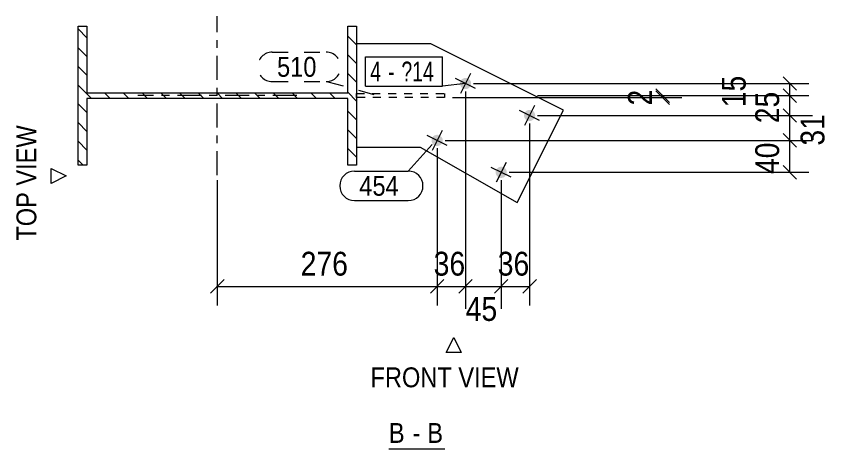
# Model space of a CAD drawing. Header units: millimetres. Extents: x 2 to 825, y 1 to 579.
# Drawn here: x 638.9 to 740.6, y 317.4 to 371.8 of the extents above; entities that cross this region are included whole.
import ezdxf

# ---------------------------------------------------------------- set-up
doc = ezdxf.new("R2010")
doc.units = ezdxf.units.MM
for name, pattern in [('XKITLINE00', [0]), ('XKITLINE01', [4, 1, -1, 1, -1]), ('XKITLINE02', [4, 2, -2]), ('XKITLINE03', [6, 3, -1, 1, -1])]:
    doc.linetypes.add(name, pattern=pattern)
for name, color, linetype, lineweight in [('Bolt', 3, 'Continuous', 0), ('BoltMark', 7, 'Continuous', 0), ('Dimensions', 7, 'Continuous', 0), ('OtherObjectType', 7, 'Continuous', 0), ('Part', 2, 'Continuous', 0), ('PartMark', 7, 'Continuous', 0)]:
    doc.layers.add(name, color=color, linetype=linetype, lineweight=lineweight)
doc.styles.add('ARIAL', font='ARIAL.TTF')
doc.styles.add('ARIAL_NARROW', font='ARIALN.TTF')

# ---------------------------------------------------------------- blocks, each defined once
blk = doc.blocks.new('*A1')
at = {"layer": 'Part', "color": 7, "linetype": 'XKITLINE00', "lineweight": 0}
for p, q in [((647.8, 369.11), (646.7, 370.21)), ((681.7, 370.57), (681.7, 370.57)), ((681.7, 370.57), (681.7, 370.57)), ((681.7, 368.21), (680.6, 369.31)), ((647.8, 366.75), (646.7, 367.85)), ((681.7, 365.86), (680.6, 366.96)), ((647.8, 364.4), (646.7, 365.5)), ((681.7, 363.5), (680.6, 364.6)), ((648.37, 361.47), (646.7, 363.14)), ((650.73, 361.47), (650.03, 362.17)), ((653.09, 361.47), (652.39, 362.17)), ((655.44, 361.47), (654.74, 362.17)), ((657.8, 361.47), (657.1, 362.17)), ((660.16, 361.47), (659.46, 362.17)), ((662.52, 361.47), (661.82, 362.17)), ((664.87, 361.47), (664.17, 362.17)), ((667.23, 361.47), (666.53, 362.17)), ((669.59, 361.47), (668.89, 362.17)), ((671.95, 361.47), (671.25, 362.17)), ((674.3, 361.47), (673.6, 362.17)), ((676.66, 361.47), (675.96, 362.17)), ((679.02, 361.47), (678.32, 362.17)), ((681.7, 361.14), (680.6, 362.24)), ((647.8, 359.68), (646.7, 360.78)), ((681.7, 358.78), (680.6, 359.88)), ((647.8, 357.32), (646.7, 358.42)), ((681.7, 356.43), (680.6, 357.53)), ((647.8, 354.97), (646.7, 356.07)), ((681.7, 354.07), (680.6, 355.17)), ((647.34, 353.07), (646.7, 353.71))]:
    blk.add_line(p, q, dxfattribs=at)
blk = doc.blocks.new('*A118')
at = {"layer": 'Bolt'}
for points in [[(695.08, 362.74), (695.05, 362.75), (695.02, 362.77), (695, 362.79), (694.97, 362.81), (694.94, 362.84), (694.92, 362.86), (694.9, 362.89), (694.87, 362.91), (694.85, 362.94), (694.83, 362.97), (694.82, 363), (694.8, 363.03), (694.79, 363.06), (694.77, 363.09), (694.76, 363.12), (694.75, 363.16), (694.74, 363.19), (694.74, 363.22), (694.73, 363.26), (694.73, 363.29), (694.72, 363.33), (694.72, 363.36), (694.73, 363.39), (694.73, 363.43), (694.73, 363.46), (694.74, 363.5), (694.75, 363.53), (694.76, 363.56), (694.77, 363.6), (694.78, 363.63), (694.8, 363.66), (694.81, 363.69), (694.83, 363.72), (694.85, 363.75), (694.87, 363.77), (694.89, 363.8), (694.92, 363.83), (694.94, 363.85), (694.97, 363.87), (694.99, 363.9), (695.02, 363.92), (695.05, 363.94), (695.08, 363.95), (695.11, 363.97), (695.14, 363.98), (695.17, 364), (695.2, 364.01), (695.24, 364.02), (695.27, 364.03), (695.3, 364.03), (695.34, 364.04), (695.37, 364.04), (695.4, 364.05), (695.44, 364.05), (695.47, 364.04), (695.51, 364.04), (695.54, 364.04), (695.58, 364.03), (695.61, 364.02), (695.64, 364.01), (695.67, 364), (695.71, 363.99), (695.74, 363.97), (695.77, 363.96), (695.8, 363.94), (695.83, 363.92), (695.85, 363.9), (695.88, 363.88), (695.91, 363.85), (695.93, 363.83), (695.95, 363.8), (695.97, 363.78), (696, 363.75), (696.01, 363.72), (696.03, 363.69), (696.05, 363.66), (696.06, 363.63), (696.08, 363.6), (696.09, 363.57), (696.1, 363.53), (696.11, 363.5), (696.11, 363.47), (696.12, 363.43), (696.12, 363.4), (696.12, 363.36), (696.12, 363.33), (696.12, 363.3), (696.12, 363.26), (696.11, 363.23), (696.11, 363.19), (696.1, 363.16), (696.09, 363.13), (696.08, 363.1), (696.07, 363.06), (696.05, 363.03), (696.03, 363), (696.02, 362.97), (696, 362.94), (695.98, 362.92), (695.96, 362.89), (695.93, 362.86), (695.91, 362.84), (695.88, 362.82), (695.86, 362.79), (695.83, 362.77), (695.8, 362.76), (695.77, 362.74), (695.74, 362.72), (695.71, 362.71), (695.68, 362.69), (695.65, 362.68), (695.61, 362.67), (695.58, 362.66), (695.55, 362.66), (695.51, 362.65), (695.48, 362.65), (695.44, 362.65), (695.41, 362.65), (695.38, 362.65), (695.34, 362.65), (695.31, 362.66), (695.27, 362.66), (695.24, 362.67), (695.21, 362.68), (695.17, 362.69), (695.14, 362.7), (695.11, 362.72)], [(703.13, 358.72), (703.1, 358.73), (703.08, 358.75), (703.05, 358.77), (703.02, 358.79), (703, 358.82), (702.97, 358.84), (702.95, 358.87), (702.93, 358.89), (702.91, 358.92), (702.89, 358.95), (702.87, 358.98), (702.85, 359.01), (702.84, 359.04), (702.83, 359.07), (702.81, 359.1), (702.8, 359.14), (702.79, 359.17), (702.79, 359.2), (702.78, 359.24), (702.78, 359.27), (702.78, 359.31), (702.78, 359.34), (702.78, 359.38), (702.78, 359.41), (702.79, 359.44), (702.79, 359.48), (702.8, 359.51), (702.81, 359.54), (702.82, 359.58), (702.84, 359.61), (702.85, 359.64), (702.87, 359.67), (702.88, 359.7), (702.9, 359.73), (702.92, 359.76), (702.95, 359.78), (702.97, 359.81), (702.99, 359.83), (703.02, 359.85), (703.04, 359.88), (703.07, 359.9), (703.1, 359.92), (703.13, 359.93), (703.16, 359.95), (703.19, 359.97), (703.22, 359.98), (703.26, 359.99), (703.29, 360), (703.32, 360.01), (703.36, 360.02), (703.39, 360.02), (703.42, 360.02), (703.46, 360.03), (703.49, 360.03), (703.53, 360.02), (703.56, 360.02), (703.59, 360.02), (703.63, 360.01), (703.66, 360), (703.69, 359.99), (703.73, 359.98), (703.76, 359.97), (703.79, 359.95), (703.82, 359.94), (703.85, 359.92), (703.88, 359.9), (703.91, 359.88), (703.93, 359.86), (703.96, 359.83), (703.98, 359.81), (704.01, 359.79), (704.03, 359.76), (704.05, 359.73), (704.07, 359.7), (704.09, 359.67), (704.1, 359.64), (704.12, 359.61), (704.13, 359.58), (704.14, 359.55), (704.15, 359.52), (704.16, 359.48), (704.17, 359.45), (704.17, 359.41), (704.18, 359.38), (704.18, 359.35), (704.18, 359.31), (704.18, 359.28), (704.17, 359.24), (704.17, 359.21), (704.16, 359.18), (704.15, 359.14), (704.14, 359.11), (704.13, 359.08), (704.12, 359.04), (704.1, 359.01), (704.09, 358.98), (704.07, 358.95), (704.05, 358.93), (704.03, 358.9), (704.01, 358.87), (703.99, 358.85), (703.96, 358.82), (703.94, 358.8), (703.91, 358.78), (703.88, 358.76), (703.85, 358.74), (703.82, 358.72), (703.79, 358.7), (703.76, 358.69), (703.73, 358.67), (703.7, 358.66), (703.67, 358.65), (703.63, 358.64), (703.6, 358.64), (703.57, 358.63), (703.53, 358.63), (703.5, 358.63), (703.46, 358.63), (703.43, 358.63), (703.39, 358.63), (703.36, 358.64), (703.33, 358.64), (703.29, 358.65), (703.26, 358.66), (703.23, 358.67), (703.2, 358.69), (703.16, 358.7)], [(691.51, 355.58), (691.48, 355.59), (691.45, 355.61), (691.42, 355.63), (691.4, 355.66), (691.37, 355.68), (691.35, 355.7), (691.32, 355.73), (691.3, 355.75), (691.28, 355.78), (691.26, 355.81), (691.24, 355.84), (691.23, 355.87), (691.21, 355.9), (691.2, 355.93), (691.19, 355.97), (691.18, 356), (691.17, 356.03), (691.16, 356.07), (691.16, 356.1), (691.15, 356.13), (691.15, 356.17), (691.15, 356.2), (691.15, 356.24), (691.16, 356.27), (691.16, 356.3), (691.17, 356.34), (691.18, 356.37), (691.19, 356.4), (691.2, 356.44), (691.21, 356.47), (691.23, 356.5), (691.24, 356.53), (691.26, 356.56), (691.28, 356.59), (691.3, 356.62), (691.32, 356.64), (691.34, 356.67), (691.37, 356.69), (691.39, 356.72), (691.42, 356.74), (691.45, 356.76), (691.48, 356.78), (691.5, 356.8), (691.54, 356.81), (691.57, 356.83), (691.6, 356.84), (691.63, 356.85), (691.66, 356.86), (691.7, 356.87), (691.73, 356.88), (691.76, 356.88), (691.8, 356.89), (691.83, 356.89), (691.87, 356.89), (691.9, 356.89), (691.94, 356.88), (691.97, 356.88), (692, 356.87), (692.04, 356.86), (692.07, 356.85), (692.1, 356.84), (692.13, 356.83), (692.16, 356.81), (692.19, 356.8), (692.22, 356.78), (692.25, 356.76), (692.28, 356.74), (692.31, 356.72), (692.33, 356.7), (692.36, 356.67), (692.38, 356.65), (692.4, 356.62), (692.42, 356.59), (692.44, 356.56), (692.46, 356.53), (692.48, 356.5), (692.49, 356.47), (692.5, 356.44), (692.52, 356.41), (692.53, 356.38), (692.53, 356.34), (692.54, 356.31), (692.55, 356.28), (692.55, 356.24), (692.55, 356.21), (692.55, 356.17), (692.55, 356.14), (692.55, 356.1), (692.54, 356.07), (692.54, 356.04), (692.53, 356), (692.52, 355.97), (692.51, 355.94), (692.49, 355.91), (692.48, 355.87), (692.46, 355.84), (692.44, 355.81), (692.43, 355.79), (692.41, 355.76), (692.38, 355.73), (692.36, 355.71), (692.34, 355.68), (692.31, 355.66), (692.28, 355.64), (692.26, 355.62), (692.23, 355.6), (692.2, 355.58), (692.17, 355.56), (692.14, 355.55), (692.11, 355.54), (692.07, 355.52), (692.04, 355.51), (692.01, 355.5), (691.97, 355.5), (691.94, 355.49), (691.91, 355.49), (691.87, 355.49), (691.84, 355.49), (691.8, 355.49), (691.77, 355.49), (691.73, 355.5), (691.7, 355.5), (691.67, 355.51), (691.63, 355.52), (691.6, 355.53), (691.57, 355.55), (691.54, 355.56)], [(699.56, 351.56), (699.53, 351.58), (699.5, 351.59), (699.48, 351.61), (699.45, 351.64), (699.42, 351.66), (699.4, 351.68), (699.38, 351.71), (699.35, 351.74), (699.33, 351.76), (699.31, 351.79), (699.3, 351.82), (699.28, 351.85), (699.27, 351.88), (699.25, 351.91), (699.24, 351.95), (699.23, 351.98), (699.22, 352.01), (699.22, 352.05), (699.21, 352.08), (699.21, 352.11), (699.21, 352.15), (699.2, 352.18), (699.21, 352.22), (699.21, 352.25), (699.21, 352.29), (699.22, 352.32), (699.23, 352.35), (699.24, 352.39), (699.25, 352.42), (699.26, 352.45), (699.28, 352.48), (699.29, 352.51), (699.31, 352.54), (699.33, 352.57), (699.35, 352.6), (699.37, 352.62), (699.4, 352.65), (699.42, 352.67), (699.45, 352.7), (699.47, 352.72), (699.5, 352.74), (699.53, 352.76), (699.56, 352.78), (699.59, 352.79), (699.62, 352.81), (699.65, 352.82), (699.68, 352.83), (699.72, 352.84), (699.75, 352.85), (699.78, 352.86), (699.82, 352.86), (699.85, 352.87), (699.89, 352.87), (699.92, 352.87), (699.95, 352.87), (699.99, 352.86), (700.02, 352.86), (700.06, 352.85), (700.09, 352.84), (700.12, 352.83), (700.15, 352.82), (700.19, 352.81), (700.22, 352.79), (700.25, 352.78), (700.28, 352.76), (700.31, 352.74), (700.33, 352.72), (700.36, 352.7), (700.39, 352.68), (700.41, 352.65), (700.43, 352.63), (700.46, 352.6), (700.48, 352.57), (700.49, 352.54), (700.51, 352.52), (700.53, 352.49), (700.54, 352.45), (700.56, 352.42), (700.57, 352.39), (700.58, 352.36), (700.59, 352.32), (700.59, 352.29), (700.6, 352.26), (700.6, 352.22), (700.6, 352.19), (700.6, 352.15), (700.6, 352.12), (700.6, 352.08), (700.59, 352.05), (700.59, 352.02), (700.58, 351.98), (700.57, 351.95), (700.56, 351.92), (700.55, 351.89), (700.53, 351.86), (700.52, 351.83), (700.5, 351.8), (700.48, 351.77), (700.46, 351.74), (700.44, 351.71), (700.41, 351.69), (700.39, 351.66), (700.36, 351.64), (700.34, 351.62), (700.31, 351.6), (700.28, 351.58), (700.25, 351.56), (700.22, 351.54), (700.19, 351.53), (700.16, 351.52), (700.13, 351.5), (700.09, 351.49), (700.06, 351.49), (700.03, 351.48), (699.99, 351.47), (699.96, 351.47), (699.92, 351.47), (699.89, 351.47), (699.86, 351.47), (699.82, 351.47), (699.79, 351.48), (699.75, 351.48), (699.72, 351.49), (699.69, 351.5), (699.66, 351.51), (699.62, 351.53), (699.59, 351.54)]]:
    blk.add_hatch(color=3, dxfattribs=at).paths.add_polyline_path(points, flags=17)
at = {"layer": 'Bolt', "color": 3, "linetype": 'XKITLINE00', "lineweight": 0}
for p, q in [((696.05, 364.6), (694.8, 362.09)), ((696.68, 362.72), (694.17, 363.97)), ((704.73, 358.7), (702.22, 359.95)), ((704.1, 360.58), (702.85, 358.07)), ((692.48, 357.44), (691.23, 354.93)), ((693.1, 355.56), (690.6, 356.81)), ((700.53, 353.42), (699.28, 350.92)), ((701.16, 351.54), (698.65, 352.79))]:
    blk.add_line(p, q, dxfattribs=at)
blk = doc.blocks.new('*A119')
at = {"layer": 'Part', "color": 7, "linetype": 'XKITLINE03', "lineweight": 0}
for p, q in [((664.2, 351.82), (664.2, 371.82)), ((674.2, 361.82), (654.2, 361.82))]:
    blk.add_line(p, q, dxfattribs=at)
at = {"layer": 'Part', "color": 2, "linetype": 'XKITLINE00', "lineweight": 0}
for p, q in [((646.7, 353.07), (646.7, 370.57)), ((646.7, 370.57), (647.8, 370.57)), ((647.8, 370.57), (647.8, 362.17)), ((680.6, 362.17), (680.6, 370.57)), ((680.6, 370.57), (681.7, 370.57)), ((681.7, 370.57), (681.7, 353.07)), ((647.8, 362.17), (680.6, 362.17)), ((680.6, 361.47), (647.8, 361.47)), ((647.8, 361.47), (647.8, 353.07)), ((680.6, 353.07), (680.6, 361.47)), ((647.8, 353.07), (646.7, 353.07)), ((681.7, 353.07), (680.6, 353.07))]:
    blk.add_line(p, q, dxfattribs=at)
blk = doc.blocks.new('*A120')
at = {"layer": 'Part', "color": 7, "linetype": 'XKITLINE01', "lineweight": 0}
for p, q in [((681.7, 361.57), (681.7, 362.07)), ((681.7, 362.07), (681.7, 362.07)), ((681.7, 362.07), (692.78, 362.07)), ((692.78, 362.07), (692.78, 361.57)), ((692.78, 361.57), (681.7, 361.57))]:
    blk.add_line(p, q, dxfattribs=at)
blk = doc.blocks.new('*A121')
at = {"layer": 'Part', "color": 2, "linetype": 'XKITLINE00', "lineweight": 0}
for p, q in [((691.05, 368.32), (681.7, 368.32)), ((707.73, 360), (691.05, 368.32)), ((701.92, 348.37), (707.73, 360)), ((681.7, 355.32), (689.72, 355.32)), ((689.72, 355.32), (701.92, 348.37))]:
    blk.add_line(p, q, dxfattribs=at)
at = {"layer": 'Part', "color": 7, "linetype": 'XKITLINE01', "lineweight": 0}
blk.add_line((681.7, 368.32), (681.7, 355.32), dxfattribs=at)
blk = doc.blocks.new('*A297')
at = {"layer": 'Dimensions', "color": 7, "linetype": 'XKITLINE00', "lineweight": 0}
for p, q in [((735.36, 357.04), (737.05, 355.34)), ((692.85, 356.19), (738.6, 356.19)), ((736.2, 352.17), (736.2, 356.19)), ((735.36, 353.02), (737.05, 351.32)), ((700.9, 352.17), (738.6, 352.17))]:
    blk.add_line(p, q, dxfattribs=at)
at = {"layer": 'Dimensions', "color": 3}
for p in [(736.2, 356.19), (736.2, 352.17)]:
    blk.add_point(p, dxfattribs=at)
at = {"layer": 'Dimensions', "color": 3, "style": 'ARIAL', "width": 0.85}
blk.add_text('40', height=3, rotation=90.0002, dxfattribs=at).set_placement((734.85, 351.95))
blk = doc.blocks.new('*A298')
at = {"layer": 'Dimensions', "color": 7, "linetype": 'XKITLINE00', "lineweight": 0}
for p, q in [((735.36, 360.17), (737.05, 358.48)), ((704.48, 359.33), (739.05, 359.33)), ((736.2, 356.19), (736.2, 359.33)), ((735.36, 357.04), (737.05, 355.34)), ((692.85, 356.19), (739.05, 356.19))]:
    blk.add_line(p, q, dxfattribs=at)
at = {"layer": 'Dimensions', "color": 3}
for p in [(736.2, 359.33), (736.2, 356.19)]:
    blk.add_point(p, dxfattribs=at)
at = {"layer": 'Dimensions', "color": 3, "style": 'ARIAL', "width": 0.85}
blk.add_text('31', height=3, rotation=90.0002, dxfattribs=at).set_placement((740.55, 355.53))
blk = doc.blocks.new('*A299')
at = {"layer": 'Dimensions', "color": 7, "linetype": 'XKITLINE00', "lineweight": 0}
for p, q in [((735.36, 362.67), (737.05, 360.97)), ((704.48, 361.82), (738.6, 361.82)), ((736.2, 359.33), (736.2, 361.82)), ((735.36, 360.17), (737.05, 358.48)), ((704.48, 359.33), (738.6, 359.33))]:
    blk.add_line(p, q, dxfattribs=at)
at = {"layer": 'Dimensions', "color": 3}
for p in [(736.2, 361.82), (736.2, 359.33)]:
    blk.add_point(p, dxfattribs=at)
at = {"layer": 'Dimensions', "color": 3, "style": 'ARIAL', "width": 0.85}
blk.add_text('25', height=3, rotation=90.0002, dxfattribs=at).set_placement((734.85, 358.35))
blk = doc.blocks.new('*A300')
at = {"layer": 'Dimensions', "color": 7, "linetype": 'XKITLINE00', "lineweight": 0}
for p, q in [((735.36, 364.19), (737.05, 362.5)), ((696.42, 363.35), (738.6, 363.35)), ((736.2, 361.82), (736.2, 363.35)), ((735.36, 362.67), (737.05, 360.97)), ((704.48, 361.82), (738.6, 361.82))]:
    blk.add_line(p, q, dxfattribs=at)
at = {"layer": 'Dimensions', "color": 3}
for p in [(736.2, 363.35), (736.2, 361.82)]:
    blk.add_point(p, dxfattribs=at)
at = {"layer": 'Dimensions', "color": 3, "style": 'ARIAL', "width": 0.85}
blk.add_text('15', height=3, rotation=90.0002, dxfattribs=at).set_placement((730.65, 360.36))
blk = doc.blocks.new('*A301')
at = {"layer": 'Dimensions', "color": 7, "linetype": 'XKITLINE00', "lineweight": 0}
for p, q in [((719.36, 362.67), (721.05, 360.97)), ((719.36, 362.42), (721.05, 360.72)), ((693.78, 361.57), (722.6, 361.57)), ((704.48, 361.82), (722.6, 361.82)), ((720.2, 361.57), (720.2, 361.82))]:
    blk.add_line(p, q, dxfattribs=at)
at = {"layer": 'Dimensions', "color": 3}
for p in [(720.2, 361.82), (720.2, 361.57)]:
    blk.add_point(p, dxfattribs=at)
at = {"layer": 'Dimensions', "color": 3, "style": 'ARIAL', "width": 0.85}
blk.add_text('2', height=3, rotation=90.0002, dxfattribs=at).set_placement((718.85, 360.58))
blk = doc.blocks.new('*A302')
at = {"layer": 'Dimensions', "color": 7, "linetype": 'XKITLINE00', "lineweight": 0}
for p, q in [((691.85, 355.19), (691.85, 335.42)), ((664.2, 351.17), (664.2, 335.42)), ((665.05, 338.67), (663.36, 336.97)), ((692.7, 338.67), (691, 336.97)), ((664.2, 337.82), (691.85, 337.82))]:
    blk.add_line(p, q, dxfattribs=at)
at = {"layer": 'Dimensions', "color": 3}
for p in [(664.2, 337.82), (691.85, 337.82)]:
    blk.add_point(p, dxfattribs=at)
at = {"layer": 'Dimensions', "color": 3, "style": 'ARIAL', "width": 0.85}
blk.add_text('276', height=3, dxfattribs=at).set_placement((674.69, 339.17))
blk = doc.blocks.new('*A303')
at = {"layer": 'Dimensions', "color": 7, "linetype": 'XKITLINE00', "lineweight": 0}
for p, q in [((695.42, 362.35), (695.42, 335.42)), ((691.85, 355.19), (691.85, 335.42)), ((692.7, 338.67), (691, 336.97)), ((696.27, 338.67), (694.58, 336.97)), ((691.85, 337.82), (695.42, 337.82))]:
    blk.add_line(p, q, dxfattribs=at)
at = {"layer": 'Dimensions', "color": 3}
for p in [(691.85, 337.82), (695.42, 337.82)]:
    blk.add_point(p, dxfattribs=at)
at = {"layer": 'Dimensions', "color": 3, "style": 'ARIAL', "width": 0.85}
blk.add_text('36', height=3, dxfattribs=at).set_placement((691.41, 339.17))
blk = doc.blocks.new('*A304')
at = {"layer": 'Dimensions', "color": 7, "linetype": 'XKITLINE00', "lineweight": 0}
for p, q in [((695.42, 362.35), (695.42, 334.97)), ((699.9, 351.17), (699.9, 334.97)), ((696.27, 338.67), (694.58, 336.97)), ((700.75, 338.67), (699.06, 336.97)), ((695.42, 337.82), (699.9, 337.82))]:
    blk.add_line(p, q, dxfattribs=at)
at = {"layer": 'Dimensions', "color": 3}
for p in [(695.42, 337.82), (699.9, 337.82)]:
    blk.add_point(p, dxfattribs=at)
at = {"layer": 'Dimensions', "color": 3, "style": 'ARIAL', "width": 0.85}
blk.add_text('45', height=3, dxfattribs=at).set_placement((695.44, 333.47))
blk = doc.blocks.new('*A305')
at = {"layer": 'Dimensions', "color": 7, "linetype": 'XKITLINE00', "lineweight": 0}
for p, q in [((703.48, 358.33), (703.48, 335.42)), ((699.9, 351.17), (699.9, 335.42)), ((700.75, 338.67), (699.06, 336.97)), ((704.33, 338.67), (702.63, 336.97)), ((699.9, 337.82), (703.48, 337.82))]:
    blk.add_line(p, q, dxfattribs=at)
at = {"layer": 'Dimensions', "color": 3}
for p in [(699.9, 337.82), (703.48, 337.82)]:
    blk.add_point(p, dxfattribs=at)
at = {"layer": 'Dimensions', "color": 3, "style": 'ARIAL', "width": 0.85}
blk.add_text('36', height=3, dxfattribs=at).set_placement((699.47, 339.17))
blk = doc.blocks.new('*A306')
at = {"layer": 'BoltMark', "color": 7, "linetype": 'XKITLINE00', "lineweight": 0}
for p, q in [((682.83, 366.7), (692.52, 366.7)), ((682.83, 363), (682.83, 366.7)), ((692.52, 363), (692.52, 366.7)), ((695.42, 363.35), (692.52, 363)), ((682.83, 363), (692.52, 363))]:
    blk.add_line(p, q, dxfattribs=at)
at = {"layer": 'BoltMark', "color": 3, "style": 'ARIAL_NARROW', "width": 0.85}
for s, p in [('4', (683.43, 363.6)), ('?14', (687.36, 363.6)), ('-', (685.7, 363.6))]:
    blk.add_text(s, height=2.5, dxfattribs=at).set_placement(p)
blk = doc.blocks.new('*A307')
at = {"layer": 'PartMark', "color": 7, "linetype": 'XKITLINE00', "lineweight": 0}
for p, q in [((691.22, 355.67), (688.22, 352.32)), ((681.46, 352.32), (688.22, 352.32)), ((681.46, 348.62), (688.22, 348.62))]:
    blk.add_line(p, q, dxfattribs=at)
for centre, start, end in [((681.46, 350.47), 90, 270), ((688.22, 350.47), 270, 90)]:
    blk.add_arc(centre, 1.85, start, end, dxfattribs=at)
at = {"layer": 'PartMark', "color": 3, "style": 'ARIAL', "width": 0.85}
blk.add_text('454', height=2.5, dxfattribs=at).set_placement((682.06, 349.22))
blk = doc.blocks.new('*A308')
at = {"layer": 'PartMark', "color": 7, "linetype": 'XKITLINE02', "lineweight": 0}
for p, q in [((671.12, 367.29), (677.89, 367.29)), ((671.12, 363.59), (677.89, 363.59)), ((683.95, 361.94), (677.89, 363.59))]:
    blk.add_line(p, q, dxfattribs=at)
for centre, start, end in [((671.12, 365.44), 90, 270), ((677.89, 365.44), 270, 90)]:
    blk.add_arc(centre, 1.85, start, end, dxfattribs=at)
at = {"layer": 'PartMark', "color": 3, "style": 'ARIAL', "width": 0.85}
blk.add_text('510', height=2.5, dxfattribs=at).set_placement((671.72, 364.19))
blk = doc.blocks.new('*A309')
at = {"layer": 'OtherObjectType', "color": 7, "linetype": 'XKITLINE00', "lineweight": 0}
for p, q in [((643.33, 350.78), (643.33, 352.66)), ((643.33, 352.66), (645.2, 351.72)), ((645.2, 351.72), (643.33, 350.78)), ((645.2, 351.72), (645.2, 351.72)), ((692.99, 329.5), (693.93, 331.37)), ((693.93, 331.37), (694.87, 329.5)), ((693.93, 331.37), (693.93, 331.37)), ((694.87, 329.5), (692.99, 329.5)), ((685.78, 317.37), (692.83, 317.37))]:
    blk.add_line(p, q, dxfattribs=at)
at = {"layer": 'OtherObjectType', "color": 7, "style": 'ARIAL', "width": 0.85}
blk.add_text('TOP VIEW', height=2.5, rotation=90, dxfattribs=at).set_placement((641.45, 343.57))
for s, p in [('FRONT VIEW', (683.47, 325.12)), ('B', (685.78, 318.12)), ('B', (690.61, 318.12)), ('-', (688.75, 318.12))]:
    blk.add_text(s, height=2.5, dxfattribs=at).set_placement(p)

msp = doc.modelspace()

# ---------------------------------------------------------------- block references
at = {"lineweight": 0}
for name in ['*A119', '*A1', '*A121', '*A308', '*A306', '*A118', '*A300', '*A120', '*A303', '*A301', '*A304', '*A299', '*A298', '*A305', '*A297', '*A302', '*A307']:
    msp.add_blockref(name, (0, 0), dxfattribs=at)
at = {"layer": 'OtherObjectType', "lineweight": 0}
msp.add_blockref('*A309', (0, 0), dxfattribs=at)

doc.saveas('drawing.dxf')
